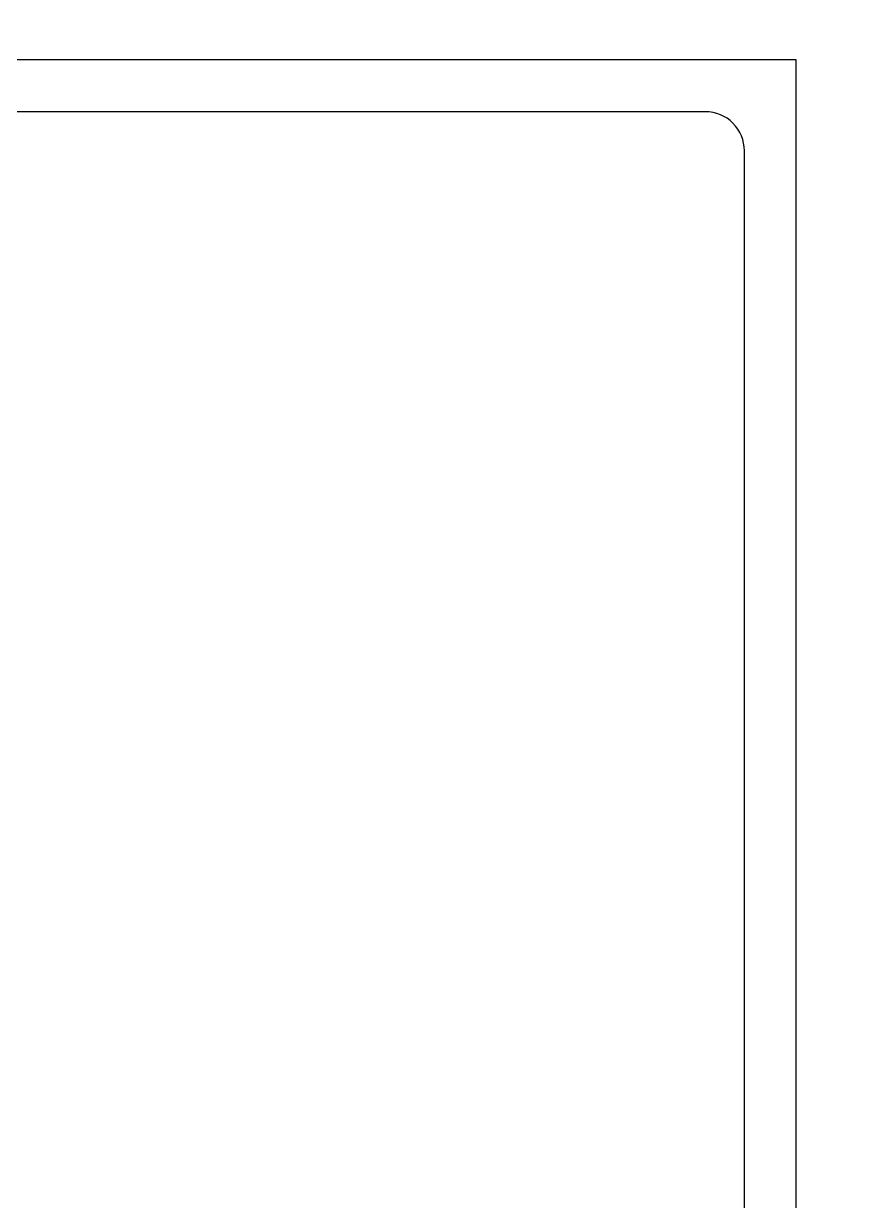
# Model space of a CAD drawing. Header units: inches. Extents: x -605 to 2991212, y -2872845 to 0.
# Drawn here: x 2350339 to 2371527, y -2048382 to -2018906 of the extents above; entities that cross this region are included whole.
import ezdxf
from ezdxf import colors
from ezdxf.entities.mleader import LeaderData, LeaderLine
from ezdxf.math import Vec2, Vec3

# ---------------------------------------------------------------- set-up
doc = ezdxf.new("R2010")
doc.units = ezdxf.units.IN
doc.header["$LTSCALE"] = 600
doc.header["$MEASUREMENT"] = 0
doc.layers.add('rRCC 2', color=40, linetype='Continuous', lineweight=15)
doc.layers.add('rSHEET', color=2, linetype='Continuous', lineweight=30)
doc.styles.add('TEXT3', font='geniso.shx')

# ---------------------------------------------------------------- blocks, each defined once
blk = doc.blocks.new('_DotBlank')
at = {"color": 0, "linetype": 'ByBlock', "lineweight": -2}
blk.add_line((-0.5, 0), (-1, 0), dxfattribs=at)
blk.add_circle((0, 0), 0.5, dxfattribs=at)

msp = doc.modelspace()

# ---------------------------------------------------------------- linework, layer by layer
at = {"layer": 'rSHEET'}
msp.add_lwpolyline([(2369672.5, -2156403), (2369672.5, -2019812.7), (2273093.3, -2019812.7), (2273093.3, -2156403)], close=True, dxfattribs=at)
msp.add_lwpolyline([(2368374, -2154126.5), (2368374, -2022089.2, 0.4142136), (2367398.4, -2021113.5), (2275367.4, -2021113.5, 0.4142136), (2274391.8, -2022089.2), (2274391.8, -2154126.5, 0.4142136), (2275367.4, -2155102.2), (2367398.4, -2155102.2, 0.4142136)], format="xyb", close=True, dxfattribs=at)

# ---------------------------------------------------------------- leaders
at = {"layer": 'rRCC 2', "color": 7}
ml = msp.add_multileader_mtext('Standard', dxfattribs=at)
ml.set_content('\\A1;\\W0.85;(a)4-12# ', color=7, style='TEXT3')
ml.set_leader_properties(color=256, linetype='ByLayer', lineweight=-1)
ml.set_arrow_properties(name='DOTBLANK')
ml.build(insert=Vec2(0, 0))
ml.multileader.update_dxf_attribs({"text_top_attachment_type": 0, "text_bottom_attachment_type": 0, "dogleg_length": 7.47, "arrow_head_size": 187.5, "scale": 75})
ctx = ml.context
ctx.base_point, ctx.scale, ctx.char_height, ctx.arrow_head_size, ctx.landing_gap_size, ctx.plane_origin = Vec3(2449102.6, -2386705.8), 75, 250, 187.5, 6.75, Vec3(2444752.6, -2386753.7)
ctx.text_align_type = 2
notes = []
notes.append((ctx, [(0, (0, 0, 0), (0, 0), (1, 0), 1, [])]))
ctx.mtext.insert, ctx.mtext.alignment, ctx.mtext.flow_direction = Vec3(2450129.2, -2386574.5), 3, 5
ml = msp.add_multileader_mtext('Standard', dxfattribs=at)
ml.set_content('\\A1;\\W0.85;(a)4-12# ', color=7, style='TEXT3')
ml.set_leader_properties(color=256, linetype='ByLayer', lineweight=-1)
ml.set_arrow_properties(name='DOTBLANK')
ml.build(insert=Vec2(0, 0))
ml.multileader.update_dxf_attribs({"text_top_attachment_type": 0, "text_bottom_attachment_type": 0, "dogleg_length": 7.47, "arrow_head_size": 187.5, "scale": 75})
ctx = ml.context
ctx.base_point, ctx.scale, ctx.char_height, ctx.arrow_head_size, ctx.landing_gap_size, ctx.plane_origin = Vec3(2474235.5, -2625457.1), 75, 250, 187.5, 6.75, Vec3(2469885.5, -2625505)
ctx.text_align_type = 2
notes.append((ctx, [(0, (0, 0, 0), (0, 0), (1, 0), 1, [])]))
ctx.mtext.insert, ctx.mtext.alignment, ctx.mtext.flow_direction = Vec3(2475262.2, -2625325.8), 3, 5
for ctx, leaders in notes:
    for number, flags, end, landing, length, lines in leaders:
        leader = LeaderData()
        leader.index, (leader.has_last_leader_line, leader.has_dogleg_vector, leader.attachment_direction) = number, flags
        leader.last_leader_point, leader.dogleg_vector, leader.dogleg_length = Vec3(end), Vec3(landing), length
        for number, points, colour, breaks in lines:
            line = LeaderLine()
            line.index, line.vertices, line.color, line.breaks = number, Vec3.list(points), colors.encode_raw_color(colour), breaks
            leader.lines.append(line)
        ctx.leaders.append(leader)

doc.saveas('drawing.dxf')
